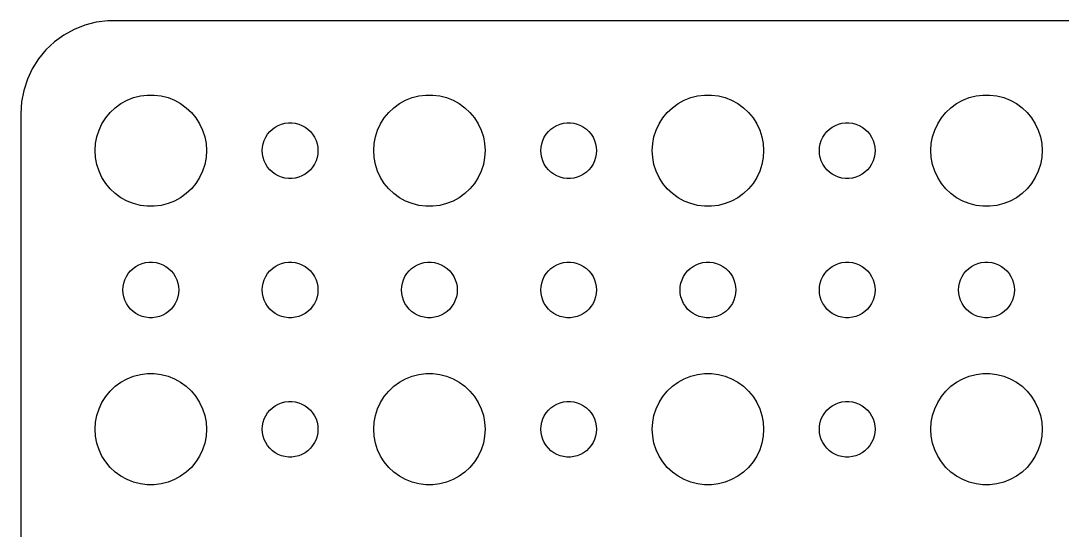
# Model space of a CAD drawing. Header units: metres. Extents: x -112 to 112, y -112 to 112.
# Drawn here: x -112 to -55.9, y 84.6 to 112 of the extents above; entities that cross this region are included whole.
import ezdxf

# ---------------------------------------------------------------- set-up
doc = ezdxf.new("R2010")
doc.units = ezdxf.units.M

msp = doc.modelspace()

# ---------------------------------------------------------------- linework, layer by layer
for p, q in [((-108.545, 111.755), (-109.129, 111.524)), ((-107.937, 111.911), (-108.545, 111.755)), ((-107.314, 111.99), (-107.937, 111.911)), ((107.314, 111.99), (-107.314, 111.99)), ((-109.679, 111.222), (-110.187, 110.853)), ((-109.129, 111.524), (-109.679, 111.222)), ((-110.187, 110.853), (-110.645, 110.423)), ((-111.045, 109.939), (-111.382, 109.409)), ((-110.645, 110.423), (-111.045, 109.939)), ((-111.382, 109.409), (-111.649, 108.841)), ((-111.649, 108.841), (-111.843, 108.243)), ((-111.843, 108.243), (-111.961, 107.627)), ((-106.607, 107.533), (-106.277, 107.714)), ((-106.277, 107.714), (-105.927, 107.853)), ((-105.927, 107.853), (-105.562, 107.947)), ((-105.562, 107.947), (-105.188, 107.994)), ((-105.188, 107.994), (-104.812, 107.994)), ((-104.812, 107.994), (-104.438, 107.947)), ((-104.438, 107.947), (-104.073, 107.853)), ((-104.073, 107.853), (-103.723, 107.714)), ((-103.723, 107.714), (-103.393, 107.533)), ((-91.6075, 107.533), (-91.2773, 107.714)), ((-91.2773, 107.714), (-90.927, 107.853)), ((-90.927, 107.853), (-90.5621, 107.947)), ((-90.5621, 107.947), (-90.1884, 107.994)), ((-90.1884, 107.994), (-89.8116, 107.994)), ((-89.8116, 107.994), (-89.4379, 107.947)), ((-89.4379, 107.947), (-89.073, 107.853)), ((-89.073, 107.853), (-88.7227, 107.714)), ((-88.7227, 107.714), (-88.3925, 107.533)), ((-76.6075, 107.533), (-76.2773, 107.714)), ((-76.2773, 107.714), (-75.927, 107.853)), ((-75.927, 107.853), (-75.5621, 107.947)), ((-75.5621, 107.947), (-75.1884, 107.994)), ((-75.1884, 107.994), (-74.8116, 107.994)), ((-74.8116, 107.994), (-74.4379, 107.947)), ((-74.4379, 107.947), (-74.073, 107.853)), ((-74.073, 107.853), (-73.7227, 107.714)), ((-73.7227, 107.714), (-73.3925, 107.533)), ((-61.6075, 107.533), (-61.2773, 107.714)), ((-61.2773, 107.714), (-60.927, 107.853)), ((-60.927, 107.853), (-60.5621, 107.947)), ((-60.5621, 107.947), (-60.1884, 107.994)), ((-60.1884, 107.994), (-59.8116, 107.994)), ((-59.8116, 107.994), (-59.4379, 107.947)), ((-59.4379, 107.947), (-59.0729, 107.853)), ((-59.0729, 107.853), (-58.7227, 107.714)), ((-58.7227, 107.714), (-58.3925, 107.533)), ((-111.961, 107.627), (-112, 107)), ((-107.187, 107.054), (-106.912, 107.312)), ((-106.912, 107.312), (-106.607, 107.533)), ((-103.393, 107.533), (-103.088, 107.312)), ((-103.088, 107.312), (-102.813, 107.054)), ((-92.1869, 107.054), (-91.9123, 107.312)), ((-91.9123, 107.312), (-91.6075, 107.533)), ((-88.3925, 107.533), (-88.0877, 107.312)), ((-88.0877, 107.312), (-87.8131, 107.054)), ((-77.1869, 107.054), (-76.9123, 107.312)), ((-76.9123, 107.312), (-76.6075, 107.533)), ((-73.3925, 107.533), (-73.0877, 107.312)), ((-73.0877, 107.312), (-72.8131, 107.054)), ((-62.1869, 107.054), (-61.9123, 107.312)), ((-61.9123, 107.312), (-61.6075, 107.533)), ((-58.3925, 107.533), (-58.0877, 107.312)), ((-58.0877, 107.312), (-57.8131, 107.054)), ((-112, 107), (-112, -107)), ((-107.629, 106.445), (-107.427, 106.763)), ((-107.427, 106.763), (-107.187, 107.054)), ((-102.813, 107.054), (-102.573, 106.763)), ((-102.573, 106.763), (-102.371, 106.445)), ((-92.6289, 106.445), (-92.427, 106.763)), ((-92.427, 106.763), (-92.1869, 107.054)), ((-87.8131, 107.054), (-87.573, 106.763)), ((-87.573, 106.763), (-87.3711, 106.445)), ((-77.6289, 106.445), (-77.427, 106.763)), ((-77.427, 106.763), (-77.1869, 107.054)), ((-72.8131, 107.054), (-72.573, 106.763)), ((-72.573, 106.763), (-72.3711, 106.445)), ((-62.6289, 106.445), (-62.427, 106.763)), ((-62.427, 106.763), (-62.1869, 107.054)), ((-57.8131, 107.054), (-57.5729, 106.763)), ((-57.5729, 106.763), (-57.3711, 106.445)), ((-107.906, 105.746), (-107.789, 106.104)), ((-107.789, 106.104), (-107.629, 106.445)), ((-102.371, 106.445), (-102.211, 106.104)), ((-102.211, 106.104), (-102.094, 105.746)), ((-98.7135, 105.882), (-98.5934, 106.027)), ((-98.5934, 106.027), (-98.4561, 106.156)), ((-98.4561, 106.156), (-98.3037, 106.266)), ((-98.3037, 106.266), (-98.1387, 106.357)), ((-98.1387, 106.357), (-97.9635, 106.427)), ((-97.9635, 106.427), (-97.7811, 106.473)), ((-97.7811, 106.473), (-97.5942, 106.497)), ((-97.5942, 106.497), (-97.4058, 106.497)), ((-97.4058, 106.497), (-97.2189, 106.473)), ((-97.2189, 106.473), (-97.0365, 106.427)), ((-97.0365, 106.427), (-96.8613, 106.357)), ((-96.8613, 106.357), (-96.6963, 106.266)), ((-96.6963, 106.266), (-96.5439, 106.156)), ((-96.5439, 106.156), (-96.4065, 106.027)), ((-96.4065, 106.027), (-96.2865, 105.882)), ((-92.9057, 105.746), (-92.7893, 106.104)), ((-92.7893, 106.104), (-92.6289, 106.445)), ((-87.3711, 106.445), (-87.2107, 106.104)), ((-87.2107, 106.104), (-87.0943, 105.746)), ((-83.7135, 105.882), (-83.5934, 106.027)), ((-83.5934, 106.027), (-83.4561, 106.156)), ((-83.4561, 106.156), (-83.3037, 106.266)), ((-83.3037, 106.266), (-83.1387, 106.357)), ((-83.1387, 106.357), (-82.9635, 106.427)), ((-82.9635, 106.427), (-82.7811, 106.473)), ((-82.7811, 106.473), (-82.5942, 106.497)), ((-82.5942, 106.497), (-82.4058, 106.497)), ((-82.4058, 106.497), (-82.2189, 106.473)), ((-82.2189, 106.473), (-82.0365, 106.427)), ((-82.0365, 106.427), (-81.8613, 106.357)), ((-81.8613, 106.357), (-81.6963, 106.266)), ((-81.6963, 106.266), (-81.5439, 106.156)), ((-81.5439, 106.156), (-81.4065, 106.027)), ((-81.4065, 106.027), (-81.2865, 105.882)), ((-77.9057, 105.746), (-77.7893, 106.104)), ((-77.7893, 106.104), (-77.6289, 106.445)), ((-72.3711, 106.445), (-72.2107, 106.104)), ((-72.2107, 106.104), (-72.0943, 105.746)), ((-68.7135, 105.882), (-68.5934, 106.027)), ((-68.5934, 106.027), (-68.4561, 106.156)), ((-68.4561, 106.156), (-68.3037, 106.266)), ((-68.3037, 106.266), (-68.1387, 106.357)), ((-68.1387, 106.357), (-67.9635, 106.427)), ((-67.9635, 106.427), (-67.7811, 106.473)), ((-67.7811, 106.473), (-67.5942, 106.497)), ((-67.5942, 106.497), (-67.4058, 106.497)), ((-67.4058, 106.497), (-67.2189, 106.473)), ((-67.2189, 106.473), (-67.0365, 106.427)), ((-67.0365, 106.427), (-66.8613, 106.357)), ((-66.8613, 106.357), (-66.6963, 106.266)), ((-66.6963, 106.266), (-66.5439, 106.156)), ((-66.5439, 106.156), (-66.4065, 106.027)), ((-66.4065, 106.027), (-66.2865, 105.882)), ((-62.9057, 105.746), (-62.7893, 106.104)), ((-62.7893, 106.104), (-62.6289, 106.445)), ((-57.3711, 106.445), (-57.2107, 106.104)), ((-57.2107, 106.104), (-57.0942, 105.746)), ((-107.976, 105.376), (-107.906, 105.746)), ((-102.094, 105.746), (-102.024, 105.376)), ((-98.9529, 105.373), (-98.8947, 105.552)), ((-98.8947, 105.552), (-98.8145, 105.723)), ((-98.8145, 105.723), (-98.7135, 105.882)), ((-96.2865, 105.882), (-96.1855, 105.723)), ((-96.1855, 105.723), (-96.1053, 105.552)), ((-96.1053, 105.552), (-96.0471, 105.373)), ((-92.9763, 105.376), (-92.9057, 105.746)), ((-87.0943, 105.746), (-87.0237, 105.376)), ((-83.9529, 105.373), (-83.8947, 105.552)), ((-83.8947, 105.552), (-83.8145, 105.723)), ((-83.8145, 105.723), (-83.7135, 105.882)), ((-81.2865, 105.882), (-81.1855, 105.723)), ((-81.1855, 105.723), (-81.1053, 105.552)), ((-81.1053, 105.552), (-81.0471, 105.373)), ((-77.9763, 105.376), (-77.9057, 105.746)), ((-72.0943, 105.746), (-72.0237, 105.376)), ((-68.9529, 105.373), (-68.8947, 105.552)), ((-68.8947, 105.552), (-68.8145, 105.723)), ((-68.8145, 105.723), (-68.7135, 105.882)), ((-66.2865, 105.882), (-66.1855, 105.723)), ((-66.1855, 105.723), (-66.1053, 105.552)), ((-66.1053, 105.552), (-66.0471, 105.373)), ((-62.9763, 105.376), (-62.9057, 105.746)), ((-57.0942, 105.746), (-57.0237, 105.376)), ((-108, 105), (-107.976, 105.376)), ((-107.976, 104.624), (-108, 105)), ((-102.024, 105.376), (-102, 105)), ((-102, 105), (-102.024, 104.624)), ((-99, 105), (-98.9882, 105.188)), ((-98.9882, 104.812), (-99, 105)), ((-98.9882, 105.188), (-98.9529, 105.373)), ((-96.0471, 105.373), (-96.0118, 105.188)), ((-96.0118, 105.188), (-96, 105)), ((-96, 105), (-96.0118, 104.812)), ((-93, 105), (-92.9763, 105.376)), ((-92.9763, 104.624), (-93, 105)), ((-87.0237, 105.376), (-87, 105)), ((-87, 105), (-87.0237, 104.624)), ((-84, 105), (-83.9882, 105.188)), ((-83.9882, 104.812), (-84, 105)), ((-83.9882, 105.188), (-83.9529, 105.373)), ((-81.0471, 105.373), (-81.0118, 105.188)), ((-81.0118, 105.188), (-81, 105)), ((-81, 105), (-81.0118, 104.812)), ((-78, 105), (-77.9763, 105.376)), ((-77.9763, 104.624), (-78, 105)), ((-72.0237, 105.376), (-72, 105)), ((-72, 105), (-72.0237, 104.624)), ((-69, 105), (-68.9882, 105.188)), ((-68.9882, 104.812), (-69, 105)), ((-68.9882, 105.188), (-68.9529, 105.373)), ((-66.0471, 105.373), (-66.0118, 105.188)), ((-66.0118, 105.188), (-66, 105)), ((-66, 105), (-66.0118, 104.812)), ((-63, 105), (-62.9763, 105.376)), ((-62.9763, 104.624), (-63, 105)), ((-57.0237, 105.376), (-57, 105)), ((-57, 105), (-57.0237, 104.624)), ((-107.906, 104.254), (-107.976, 104.624)), ((-102.024, 104.624), (-102.094, 104.254)), ((-98.9529, 104.627), (-98.9882, 104.812)), ((-98.8947, 104.448), (-98.9529, 104.627)), ((-98.8145, 104.277), (-98.8947, 104.448)), ((-96.1053, 104.448), (-96.1855, 104.277)), ((-96.0471, 104.627), (-96.1053, 104.448)), ((-96.0118, 104.812), (-96.0471, 104.627)), ((-92.9057, 104.254), (-92.9763, 104.624)), ((-87.0237, 104.624), (-87.0943, 104.254)), ((-83.9529, 104.627), (-83.9882, 104.812)), ((-83.8947, 104.448), (-83.9529, 104.627)), ((-83.8145, 104.277), (-83.8947, 104.448)), ((-81.1053, 104.448), (-81.1855, 104.277)), ((-81.0471, 104.627), (-81.1053, 104.448)), ((-81.0118, 104.812), (-81.0471, 104.627)), ((-77.9057, 104.254), (-77.9763, 104.624)), ((-72.0237, 104.624), (-72.0943, 104.254)), ((-68.9529, 104.627), (-68.9882, 104.812)), ((-68.8947, 104.448), (-68.9529, 104.627)), ((-68.8145, 104.277), (-68.8947, 104.448)), ((-66.1053, 104.448), (-66.1855, 104.277)), ((-66.0471, 104.627), (-66.1053, 104.448)), ((-66.0118, 104.812), (-66.0471, 104.627)), ((-62.9057, 104.254), (-62.9763, 104.624)), ((-57.0237, 104.624), (-57.0942, 104.254)), ((-107.789, 103.896), (-107.906, 104.254)), ((-107.629, 103.555), (-107.789, 103.896)), ((-102.211, 103.896), (-102.371, 103.555)), ((-102.094, 104.254), (-102.211, 103.896)), ((-98.7135, 104.118), (-98.8145, 104.277)), ((-98.5934, 103.973), (-98.7135, 104.118)), ((-98.4561, 103.844), (-98.5934, 103.973)), ((-98.3037, 103.734), (-98.4561, 103.844)), ((-96.5439, 103.844), (-96.6963, 103.734)), ((-96.4065, 103.973), (-96.5439, 103.844)), ((-96.2865, 104.118), (-96.4065, 103.973)), ((-96.1855, 104.277), (-96.2865, 104.118)), ((-92.7893, 103.896), (-92.9057, 104.254)), ((-92.6289, 103.555), (-92.7893, 103.896)), ((-87.2107, 103.896), (-87.3711, 103.555)), ((-87.0943, 104.254), (-87.2107, 103.896)), ((-83.7135, 104.118), (-83.8145, 104.277)), ((-83.5934, 103.973), (-83.7135, 104.118)), ((-83.4561, 103.844), (-83.5934, 103.973)), ((-83.3037, 103.734), (-83.4561, 103.844)), ((-81.5439, 103.844), (-81.6963, 103.734)), ((-81.4065, 103.973), (-81.5439, 103.844)), ((-81.2865, 104.118), (-81.4065, 103.973)), ((-81.1855, 104.277), (-81.2865, 104.118)), ((-77.7893, 103.896), (-77.9057, 104.254)), ((-77.6289, 103.555), (-77.7893, 103.896)), ((-72.2107, 103.896), (-72.3711, 103.555)), ((-72.0943, 104.254), (-72.2107, 103.896)), ((-68.7135, 104.118), (-68.8145, 104.277)), ((-68.5934, 103.973), (-68.7135, 104.118)), ((-68.4561, 103.844), (-68.5934, 103.973)), ((-68.3037, 103.734), (-68.4561, 103.844)), ((-66.5439, 103.844), (-66.6963, 103.734)), ((-66.4065, 103.973), (-66.5439, 103.844)), ((-66.2865, 104.118), (-66.4065, 103.973)), ((-66.1855, 104.277), (-66.2865, 104.118)), ((-62.7893, 103.896), (-62.9057, 104.254)), ((-62.6289, 103.555), (-62.7893, 103.896)), ((-57.2107, 103.896), (-57.3711, 103.555)), ((-57.0942, 104.254), (-57.2107, 103.896)), ((-107.427, 103.237), (-107.629, 103.555)), ((-107.187, 102.946), (-107.427, 103.237)), ((-102.573, 103.237), (-102.813, 102.946)), ((-102.371, 103.555), (-102.573, 103.237)), ((-98.1387, 103.643), (-98.3037, 103.734)), ((-97.9635, 103.573), (-98.1387, 103.643)), ((-97.7811, 103.527), (-97.9635, 103.573)), ((-97.5942, 103.503), (-97.7811, 103.527)), ((-97.4058, 103.503), (-97.5942, 103.503)), ((-97.2189, 103.527), (-97.4058, 103.503)), ((-97.0365, 103.573), (-97.2189, 103.527)), ((-96.8613, 103.643), (-97.0365, 103.573)), ((-96.6963, 103.734), (-96.8613, 103.643)), ((-92.427, 103.237), (-92.6289, 103.555)), ((-92.1869, 102.946), (-92.427, 103.237)), ((-87.573, 103.237), (-87.8131, 102.946)), ((-87.3711, 103.555), (-87.573, 103.237)), ((-83.1387, 103.643), (-83.3037, 103.734)), ((-82.9635, 103.573), (-83.1387, 103.643)), ((-82.7811, 103.527), (-82.9635, 103.573)), ((-82.5942, 103.503), (-82.7811, 103.527)), ((-82.4058, 103.503), (-82.5942, 103.503)), ((-82.2189, 103.527), (-82.4058, 103.503)), ((-82.0365, 103.573), (-82.2189, 103.527)), ((-81.8613, 103.643), (-82.0365, 103.573)), ((-81.6963, 103.734), (-81.8613, 103.643)), ((-77.427, 103.237), (-77.6289, 103.555)), ((-77.1869, 102.946), (-77.427, 103.237)), ((-72.573, 103.237), (-72.8131, 102.946)), ((-72.3711, 103.555), (-72.573, 103.237)), ((-68.1387, 103.643), (-68.3037, 103.734)), ((-67.9635, 103.573), (-68.1387, 103.643)), ((-67.7811, 103.527), (-67.9635, 103.573)), ((-67.5942, 103.503), (-67.7811, 103.527)), ((-67.4058, 103.503), (-67.5942, 103.503)), ((-67.2189, 103.527), (-67.4058, 103.503)), ((-67.0365, 103.573), (-67.2189, 103.527)), ((-66.8613, 103.643), (-67.0365, 103.573)), ((-66.6963, 103.734), (-66.8613, 103.643)), ((-62.427, 103.237), (-62.6289, 103.555)), ((-62.1869, 102.946), (-62.427, 103.237)), ((-57.5729, 103.237), (-57.8131, 102.946)), ((-57.3711, 103.555), (-57.5729, 103.237)), ((-106.912, 102.688), (-107.187, 102.946)), ((-106.607, 102.467), (-106.912, 102.688)), ((-103.088, 102.688), (-103.393, 102.467)), ((-102.813, 102.946), (-103.088, 102.688)), ((-91.9123, 102.688), (-92.1869, 102.946)), ((-91.6075, 102.467), (-91.9123, 102.688)), ((-88.0877, 102.688), (-88.3925, 102.467)), ((-87.8131, 102.946), (-88.0877, 102.688)), ((-76.9123, 102.688), (-77.1869, 102.946)), ((-76.6075, 102.467), (-76.9123, 102.688)), ((-73.0877, 102.688), (-73.3925, 102.467)), ((-72.8131, 102.946), (-73.0877, 102.688)), ((-61.9123, 102.688), (-62.1869, 102.946)), ((-61.6075, 102.467), (-61.9123, 102.688)), ((-58.0877, 102.688), (-58.3925, 102.467)), ((-57.8131, 102.946), (-58.0877, 102.688)), ((-106.277, 102.286), (-106.607, 102.467)), ((-105.927, 102.147), (-106.277, 102.286)), ((-105.562, 102.053), (-105.927, 102.147)), ((-104.073, 102.147), (-104.438, 102.053)), ((-103.723, 102.286), (-104.073, 102.147)), ((-103.393, 102.467), (-103.723, 102.286)), ((-91.2773, 102.286), (-91.6075, 102.467)), ((-90.927, 102.147), (-91.2773, 102.286)), ((-90.5621, 102.053), (-90.927, 102.147)), ((-89.073, 102.147), (-89.4379, 102.053)), ((-88.7227, 102.286), (-89.073, 102.147)), ((-88.3925, 102.467), (-88.7227, 102.286)), ((-76.2773, 102.286), (-76.6075, 102.467)), ((-75.927, 102.147), (-76.2773, 102.286)), ((-75.5621, 102.053), (-75.927, 102.147)), ((-74.073, 102.147), (-74.4379, 102.053)), ((-73.7227, 102.286), (-74.073, 102.147)), ((-73.3925, 102.467), (-73.7227, 102.286)), ((-61.2773, 102.286), (-61.6075, 102.467)), ((-60.927, 102.147), (-61.2773, 102.286)), ((-60.5621, 102.053), (-60.927, 102.147)), ((-59.0729, 102.147), (-59.4379, 102.053)), ((-58.7227, 102.286), (-59.0729, 102.147)), ((-58.3925, 102.467), (-58.7227, 102.286)), ((-105.188, 102.006), (-105.562, 102.053)), ((-104.812, 102.006), (-105.188, 102.006)), ((-104.438, 102.053), (-104.812, 102.006)), ((-90.1884, 102.006), (-90.5621, 102.053)), ((-89.8116, 102.006), (-90.1884, 102.006)), ((-89.4379, 102.053), (-89.8116, 102.006)), ((-75.1884, 102.006), (-75.5621, 102.053)), ((-74.8116, 102.006), (-75.1884, 102.006)), ((-74.4379, 102.053), (-74.8116, 102.006)), ((-60.1884, 102.006), (-60.5621, 102.053)), ((-59.8116, 102.006), (-60.1884, 102.006)), ((-59.4379, 102.053), (-59.8116, 102.006)), ((-105.956, 98.6558), (-105.804, 98.7665)), ((-105.804, 98.7665), (-105.639, 98.8572)), ((-105.639, 98.8572), (-105.464, 98.9266)), ((-105.464, 98.9266), (-105.281, 98.9734)), ((-105.281, 98.9734), (-105.094, 98.997)), ((-105.094, 98.997), (-104.906, 98.997)), ((-104.906, 98.997), (-104.719, 98.9734)), ((-104.719, 98.9734), (-104.536, 98.9266)), ((-104.536, 98.9266), (-104.361, 98.8572)), ((-104.361, 98.8572), (-104.196, 98.7665)), ((-104.196, 98.7665), (-104.044, 98.6558)), ((-98.4561, 98.6558), (-98.3037, 98.7665)), ((-98.3037, 98.7665), (-98.1387, 98.8572)), ((-98.1387, 98.8572), (-97.9635, 98.9266)), ((-97.9635, 98.9266), (-97.7811, 98.9734)), ((-97.7811, 98.9734), (-97.5942, 98.997)), ((-97.5942, 98.997), (-97.4058, 98.997)), ((-97.4058, 98.997), (-97.2189, 98.9734)), ((-97.2189, 98.9734), (-97.0365, 98.9266)), ((-97.0365, 98.9266), (-96.8613, 98.8572)), ((-96.8613, 98.8572), (-96.6963, 98.7665)), ((-96.6963, 98.7665), (-96.5439, 98.6558)), ((-90.9561, 98.6558), (-90.8037, 98.7665)), ((-90.8037, 98.7665), (-90.6387, 98.8572)), ((-90.6387, 98.8572), (-90.4635, 98.9266)), ((-90.4635, 98.9266), (-90.2811, 98.9734)), ((-90.2811, 98.9734), (-90.0942, 98.997)), ((-90.0942, 98.997), (-89.9058, 98.997)), ((-89.9058, 98.997), (-89.7189, 98.9734)), ((-89.7189, 98.9734), (-89.5365, 98.9266)), ((-89.5365, 98.9266), (-89.3613, 98.8572)), ((-89.3613, 98.8572), (-89.1963, 98.7665)), ((-89.1963, 98.7665), (-89.0439, 98.6558)), ((-83.4561, 98.6558), (-83.3037, 98.7665)), ((-83.3037, 98.7665), (-83.1387, 98.8572)), ((-83.1387, 98.8572), (-82.9635, 98.9266)), ((-82.9635, 98.9266), (-82.7811, 98.9734)), ((-82.7811, 98.9734), (-82.5942, 98.997)), ((-82.5942, 98.997), (-82.4058, 98.997)), ((-82.4058, 98.997), (-82.2189, 98.9734)), ((-82.2189, 98.9734), (-82.0365, 98.9266)), ((-82.0365, 98.9266), (-81.8613, 98.8572)), ((-81.8613, 98.8572), (-81.6963, 98.7665)), ((-81.6963, 98.7665), (-81.5439, 98.6558)), ((-75.9561, 98.6558), (-75.8037, 98.7665)), ((-75.8037, 98.7665), (-75.6387, 98.8572)), ((-75.6387, 98.8572), (-75.4635, 98.9266)), ((-75.4635, 98.9266), (-75.2811, 98.9734)), ((-75.2811, 98.9734), (-75.0942, 98.997)), ((-75.0942, 98.997), (-74.9058, 98.997)), ((-74.9058, 98.997), (-74.7189, 98.9734)), ((-74.7189, 98.9734), (-74.5365, 98.9266)), ((-74.5365, 98.9266), (-74.3613, 98.8572)), ((-74.3613, 98.8572), (-74.1963, 98.7665)), ((-74.1963, 98.7665), (-74.0439, 98.6558)), ((-68.4561, 98.6558), (-68.3037, 98.7665)), ((-68.3037, 98.7665), (-68.1387, 98.8572)), ((-68.1387, 98.8572), (-67.9635, 98.9266)), ((-67.9635, 98.9266), (-67.7811, 98.9734)), ((-67.7811, 98.9734), (-67.5942, 98.997)), ((-67.5942, 98.997), (-67.4058, 98.997)), ((-67.4058, 98.997), (-67.2189, 98.9734)), ((-67.2189, 98.9734), (-67.0365, 98.9266)), ((-67.0365, 98.9266), (-66.8613, 98.8572)), ((-66.8613, 98.8572), (-66.6963, 98.7665)), ((-66.6963, 98.7665), (-66.5439, 98.6558)), ((-60.9561, 98.6558), (-60.8037, 98.7665)), ((-60.8037, 98.7665), (-60.6387, 98.8572)), ((-60.6387, 98.8572), (-60.4635, 98.9266)), ((-60.4635, 98.9266), (-60.2811, 98.9734)), ((-60.2811, 98.9734), (-60.0942, 98.997)), ((-60.0942, 98.997), (-59.9058, 98.997)), ((-59.9058, 98.997), (-59.7189, 98.9734)), ((-59.7189, 98.9734), (-59.5365, 98.9266)), ((-59.5365, 98.9266), (-59.3613, 98.8572)), ((-59.3613, 98.8572), (-59.1963, 98.7665)), ((-59.1963, 98.7665), (-59.0439, 98.6558)), ((-106.395, 98.0522), (-106.314, 98.2226)), ((-106.314, 98.2226), (-106.214, 98.3817)), ((-106.214, 98.3817), (-106.093, 98.5268)), ((-106.093, 98.5268), (-105.956, 98.6558)), ((-104.044, 98.6558), (-103.907, 98.5268)), ((-103.907, 98.5268), (-103.786, 98.3817)), ((-103.786, 98.3817), (-103.686, 98.2226)), ((-103.686, 98.2226), (-103.605, 98.0522)), ((-98.8947, 98.0522), (-98.8145, 98.2226)), ((-98.8145, 98.2226), (-98.7135, 98.3817)), ((-98.7135, 98.3817), (-98.5934, 98.5268)), ((-98.5934, 98.5268), (-98.4561, 98.6558)), ((-96.5439, 98.6558), (-96.4065, 98.5268)), ((-96.4065, 98.5268), (-96.2865, 98.3817)), ((-96.2865, 98.3817), (-96.1855, 98.2226)), ((-96.1855, 98.2226), (-96.1053, 98.0522)), ((-91.3947, 98.0522), (-91.3145, 98.2226)), ((-91.3145, 98.2226), (-91.2135, 98.3817)), ((-91.2135, 98.3817), (-91.0934, 98.5268)), ((-91.0934, 98.5268), (-90.9561, 98.6558)), ((-89.0439, 98.6558), (-88.9065, 98.5268)), ((-88.9065, 98.5268), (-88.7865, 98.3817)), ((-88.7865, 98.3817), (-88.6855, 98.2226)), ((-88.6855, 98.2226), (-88.6053, 98.0522)), ((-83.8947, 98.0522), (-83.8145, 98.2226)), ((-83.8145, 98.2226), (-83.7135, 98.3817)), ((-83.7135, 98.3817), (-83.5934, 98.5268)), ((-83.5934, 98.5268), (-83.4561, 98.6558)), ((-81.5439, 98.6558), (-81.4065, 98.5268)), ((-81.4065, 98.5268), (-81.2865, 98.3817)), ((-81.2865, 98.3817), (-81.1855, 98.2226)), ((-81.1855, 98.2226), (-81.1053, 98.0522)), ((-76.3947, 98.0522), (-76.3145, 98.2226)), ((-76.3145, 98.2226), (-76.2135, 98.3817)), ((-76.2135, 98.3817), (-76.0934, 98.5268)), ((-76.0934, 98.5268), (-75.9561, 98.6558)), ((-74.0439, 98.6558), (-73.9065, 98.5268)), ((-73.9065, 98.5268), (-73.7865, 98.3817)), ((-73.7865, 98.3817), (-73.6855, 98.2226)), ((-73.6855, 98.2226), (-73.6053, 98.0522)), ((-68.8947, 98.0522), (-68.8145, 98.2226)), ((-68.8145, 98.2226), (-68.7135, 98.3817)), ((-68.7135, 98.3817), (-68.5934, 98.5268)), ((-68.5934, 98.5268), (-68.4561, 98.6558)), ((-66.5439, 98.6558), (-66.4065, 98.5268)), ((-66.4065, 98.5268), (-66.2865, 98.3817)), ((-66.2865, 98.3817), (-66.1855, 98.2226)), ((-66.1855, 98.2226), (-66.1053, 98.0522)), ((-61.3947, 98.0522), (-61.3145, 98.2226)), ((-61.3145, 98.2226), (-61.2135, 98.3817)), ((-61.2135, 98.3817), (-61.0934, 98.5268)), ((-61.0934, 98.5268), (-60.9561, 98.6558)), ((-59.0439, 98.6558), (-58.9065, 98.5268)), ((-58.9065, 98.5268), (-58.7865, 98.3817)), ((-58.7865, 98.3817), (-58.6855, 98.2226)), ((-58.6855, 98.2226), (-58.6053, 98.0522)), ((-106.5, 97.5), (-106.488, 97.688)), ((-106.488, 97.688), (-106.453, 97.873)), ((-106.453, 97.873), (-106.395, 98.0522)), ((-103.605, 98.0522), (-103.547, 97.873)), ((-103.547, 97.873), (-103.512, 97.688)), ((-103.512, 97.688), (-103.5, 97.5)), ((-99, 97.5), (-98.9882, 97.688)), ((-98.9882, 97.688), (-98.9529, 97.873)), ((-98.9529, 97.873), (-98.8947, 98.0522)), ((-96.1053, 98.0522), (-96.0471, 97.873)), ((-96.0471, 97.873), (-96.0118, 97.688)), ((-96.0118, 97.688), (-96, 97.5)), ((-91.5, 97.5), (-91.4882, 97.688)), ((-91.4882, 97.688), (-91.4529, 97.873)), ((-91.4529, 97.873), (-91.3947, 98.0522)), ((-88.6053, 98.0522), (-88.5471, 97.873)), ((-88.5471, 97.873), (-88.5118, 97.688)), ((-88.5118, 97.688), (-88.5, 97.5)), ((-84, 97.5), (-83.9882, 97.688)), ((-83.9882, 97.688), (-83.9529, 97.873)), ((-83.9529, 97.873), (-83.8947, 98.0522)), ((-81.1053, 98.0522), (-81.0471, 97.873)), ((-81.0471, 97.873), (-81.0118, 97.688)), ((-81.0118, 97.688), (-81, 97.5)), ((-76.5, 97.5), (-76.4882, 97.688)), ((-76.4882, 97.688), (-76.4529, 97.873)), ((-76.4529, 97.873), (-76.3947, 98.0522)), ((-73.6053, 98.0522), (-73.5471, 97.873)), ((-73.5471, 97.873), (-73.5118, 97.688)), ((-73.5118, 97.688), (-73.5, 97.5)), ((-69, 97.5), (-68.9882, 97.688)), ((-68.9882, 97.688), (-68.9529, 97.873)), ((-68.9529, 97.873), (-68.8947, 98.0522)), ((-66.1053, 98.0522), (-66.0471, 97.873)), ((-66.0471, 97.873), (-66.0118, 97.688)), ((-66.0118, 97.688), (-66, 97.5)), ((-61.5, 97.5), (-61.4882, 97.688)), ((-61.4882, 97.688), (-61.4529, 97.873)), ((-61.4529, 97.873), (-61.3947, 98.0522)), ((-58.6053, 98.0522), (-58.5471, 97.873)), ((-58.5471, 97.873), (-58.5118, 97.688)), ((-58.5118, 97.688), (-58.5, 97.5)), ((-106.488, 97.312), (-106.5, 97.5)), ((-106.453, 97.127), (-106.488, 97.312)), ((-106.395, 96.9478), (-106.453, 97.127)), ((-103.547, 97.127), (-103.605, 96.9478)), ((-103.512, 97.312), (-103.547, 97.127)), ((-103.5, 97.5), (-103.512, 97.312)), ((-98.9882, 97.312), (-99, 97.5)), ((-98.9529, 97.127), (-98.9882, 97.312)), ((-98.8947, 96.9478), (-98.9529, 97.127)), ((-96.0471, 97.127), (-96.1053, 96.9478)), ((-96.0118, 97.312), (-96.0471, 97.127)), ((-96, 97.5), (-96.0118, 97.312)), ((-91.4882, 97.312), (-91.5, 97.5)), ((-91.4529, 97.127), (-91.4882, 97.312)), ((-91.3947, 96.9478), (-91.4529, 97.127)), ((-88.5471, 97.127), (-88.6053, 96.9478)), ((-88.5118, 97.312), (-88.5471, 97.127)), ((-88.5, 97.5), (-88.5118, 97.312)), ((-83.9882, 97.312), (-84, 97.5)), ((-83.9529, 97.127), (-83.9882, 97.312)), ((-83.8947, 96.9478), (-83.9529, 97.127)), ((-81.0471, 97.127), (-81.1053, 96.9478)), ((-81.0118, 97.312), (-81.0471, 97.127)), ((-81, 97.5), (-81.0118, 97.312)), ((-76.4882, 97.312), (-76.5, 97.5)), ((-76.4529, 97.127), (-76.4882, 97.312)), ((-76.3947, 96.9478), (-76.4529, 97.127)), ((-73.5471, 97.127), (-73.6053, 96.9478)), ((-73.5118, 97.312), (-73.5471, 97.127)), ((-73.5, 97.5), (-73.5118, 97.312)), ((-68.9882, 97.312), (-69, 97.5)), ((-68.9529, 97.127), (-68.9882, 97.312)), ((-68.8947, 96.9478), (-68.9529, 97.127)), ((-66.0471, 97.127), (-66.1053, 96.9478)), ((-66.0118, 97.312), (-66.0471, 97.127)), ((-66, 97.5), (-66.0118, 97.312)), ((-61.4882, 97.312), (-61.5, 97.5)), ((-61.4529, 97.127), (-61.4882, 97.312)), ((-61.3947, 96.9478), (-61.4529, 97.127)), ((-58.5471, 97.127), (-58.6053, 96.9478)), ((-58.5118, 97.312), (-58.5471, 97.127)), ((-58.5, 97.5), (-58.5118, 97.312)), ((-106.314, 96.7774), (-106.395, 96.9478)), ((-106.214, 96.6183), (-106.314, 96.7774)), ((-106.093, 96.4732), (-106.214, 96.6183)), ((-105.956, 96.3442), (-106.093, 96.4732)), ((-103.907, 96.4732), (-104.044, 96.3442)), ((-103.786, 96.6183), (-103.907, 96.4732)), ((-103.686, 96.7774), (-103.786, 96.6183)), ((-103.605, 96.9478), (-103.686, 96.7774)), ((-98.8145, 96.7774), (-98.8947, 96.9478)), ((-98.7135, 96.6183), (-98.8145, 96.7774)), ((-98.5934, 96.4732), (-98.7135, 96.6183)), ((-98.4561, 96.3442), (-98.5934, 96.4732)), ((-96.4065, 96.4732), (-96.5439, 96.3442)), ((-96.2865, 96.6183), (-96.4065, 96.4732)), ((-96.1855, 96.7774), (-96.2865, 96.6183)), ((-96.1053, 96.9478), (-96.1855, 96.7774)), ((-91.3145, 96.7774), (-91.3947, 96.9478)), ((-91.2135, 96.6183), (-91.3145, 96.7774)), ((-91.0934, 96.4732), (-91.2135, 96.6183)), ((-90.9561, 96.3442), (-91.0934, 96.4732)), ((-88.9065, 96.4732), (-89.0439, 96.3442)), ((-88.7865, 96.6183), (-88.9065, 96.4732)), ((-88.6855, 96.7774), (-88.7865, 96.6183)), ((-88.6053, 96.9478), (-88.6855, 96.7774)), ((-83.8145, 96.7774), (-83.8947, 96.9478)), ((-83.7135, 96.6183), (-83.8145, 96.7774)), ((-83.5934, 96.4732), (-83.7135, 96.6183)), ((-83.4561, 96.3442), (-83.5934, 96.4732)), ((-81.4065, 96.4732), (-81.5439, 96.3442)), ((-81.2865, 96.6183), (-81.4065, 96.4732)), ((-81.1855, 96.7774), (-81.2865, 96.6183)), ((-81.1053, 96.9478), (-81.1855, 96.7774)), ((-76.3145, 96.7774), (-76.3947, 96.9478)), ((-76.2135, 96.6183), (-76.3145, 96.7774)), ((-76.0934, 96.4732), (-76.2135, 96.6183)), ((-75.9561, 96.3442), (-76.0934, 96.4732)), ((-73.9065, 96.4732), (-74.0439, 96.3442)), ((-73.7865, 96.6183), (-73.9065, 96.4732)), ((-73.6855, 96.7774), (-73.7865, 96.6183)), ((-73.6053, 96.9478), (-73.6855, 96.7774)), ((-68.8145, 96.7774), (-68.8947, 96.9478)), ((-68.7135, 96.6183), (-68.8145, 96.7774)), ((-68.5934, 96.4732), (-68.7135, 96.6183)), ((-68.4561, 96.3442), (-68.5934, 96.4732)), ((-66.4065, 96.4732), (-66.5439, 96.3442)), ((-66.2865, 96.6183), (-66.4065, 96.4732)), ((-66.1855, 96.7774), (-66.2865, 96.6183)), ((-66.1053, 96.9478), (-66.1855, 96.7774)), ((-61.3145, 96.7774), (-61.3947, 96.9478)), ((-61.2135, 96.6183), (-61.3145, 96.7774)), ((-61.0934, 96.4732), (-61.2135, 96.6183)), ((-60.9561, 96.3442), (-61.0934, 96.4732)), ((-58.9065, 96.4732), (-59.0439, 96.3442)), ((-58.7865, 96.6183), (-58.9065, 96.4732)), ((-58.6855, 96.7774), (-58.7865, 96.6183)), ((-58.6053, 96.9478), (-58.6855, 96.7774)), ((-105.804, 96.2335), (-105.956, 96.3442)), ((-105.639, 96.1428), (-105.804, 96.2335)), ((-105.464, 96.0734), (-105.639, 96.1428)), ((-105.281, 96.0266), (-105.464, 96.0734)), ((-105.094, 96.003), (-105.281, 96.0266)), ((-104.906, 96.003), (-105.094, 96.003)), ((-104.719, 96.0266), (-104.906, 96.003)), ((-104.536, 96.0734), (-104.719, 96.0266)), ((-104.361, 96.1428), (-104.536, 96.0734)), ((-104.196, 96.2335), (-104.361, 96.1428)), ((-104.044, 96.3442), (-104.196, 96.2335)), ((-98.3037, 96.2335), (-98.4561, 96.3442)), ((-98.1387, 96.1428), (-98.3037, 96.2335)), ((-97.9635, 96.0734), (-98.1387, 96.1428)), ((-97.7811, 96.0266), (-97.9635, 96.0734)), ((-97.5942, 96.003), (-97.7811, 96.0266)), ((-97.4058, 96.003), (-97.5942, 96.003)), ((-97.2189, 96.0266), (-97.4058, 96.003)), ((-97.0365, 96.0734), (-97.2189, 96.0266)), ((-96.8613, 96.1428), (-97.0365, 96.0734)), ((-96.6963, 96.2335), (-96.8613, 96.1428)), ((-96.5439, 96.3442), (-96.6963, 96.2335)), ((-90.8037, 96.2335), (-90.9561, 96.3442)), ((-90.6387, 96.1428), (-90.8037, 96.2335)), ((-90.4635, 96.0734), (-90.6387, 96.1428)), ((-90.2811, 96.0266), (-90.4635, 96.0734)), ((-90.0942, 96.003), (-90.2811, 96.0266)), ((-89.9058, 96.003), (-90.0942, 96.003)), ((-89.7189, 96.0266), (-89.9058, 96.003)), ((-89.5365, 96.0734), (-89.7189, 96.0266)), ((-89.3613, 96.1428), (-89.5365, 96.0734)), ((-89.1963, 96.2335), (-89.3613, 96.1428)), ((-89.0439, 96.3442), (-89.1963, 96.2335)), ((-83.3037, 96.2335), (-83.4561, 96.3442)), ((-83.1387, 96.1428), (-83.3037, 96.2335)), ((-82.9635, 96.0734), (-83.1387, 96.1428)), ((-82.7811, 96.0266), (-82.9635, 96.0734)), ((-82.5942, 96.003), (-82.7811, 96.0266)), ((-82.4058, 96.003), (-82.5942, 96.003)), ((-82.2189, 96.0266), (-82.4058, 96.003)), ((-82.0365, 96.0734), (-82.2189, 96.0266)), ((-81.8613, 96.1428), (-82.0365, 96.0734)), ((-81.6963, 96.2335), (-81.8613, 96.1428)), ((-81.5439, 96.3442), (-81.6963, 96.2335)), ((-75.8037, 96.2335), (-75.9561, 96.3442)), ((-75.6387, 96.1428), (-75.8037, 96.2335)), ((-75.4635, 96.0734), (-75.6387, 96.1428)), ((-75.2811, 96.0266), (-75.4635, 96.0734)), ((-75.0942, 96.003), (-75.2811, 96.0266)), ((-74.9058, 96.003), (-75.0942, 96.003)), ((-74.7189, 96.0266), (-74.9058, 96.003)), ((-74.5365, 96.0734), (-74.7189, 96.0266)), ((-74.3613, 96.1428), (-74.5365, 96.0734)), ((-74.1963, 96.2335), (-74.3613, 96.1428)), ((-74.0439, 96.3442), (-74.1963, 96.2335)), ((-68.3037, 96.2335), (-68.4561, 96.3442)), ((-68.1387, 96.1428), (-68.3037, 96.2335)), ((-67.9635, 96.0734), (-68.1387, 96.1428)), ((-67.7811, 96.0266), (-67.9635, 96.0734)), ((-67.5942, 96.003), (-67.7811, 96.0266)), ((-67.4058, 96.003), (-67.5942, 96.003)), ((-67.2189, 96.0266), (-67.4058, 96.003)), ((-67.0365, 96.0734), (-67.2189, 96.0266)), ((-66.8613, 96.1428), (-67.0365, 96.0734)), ((-66.6963, 96.2335), (-66.8613, 96.1428)), ((-66.5439, 96.3442), (-66.6963, 96.2335)), ((-60.8037, 96.2335), (-60.9561, 96.3442)), ((-60.6387, 96.1428), (-60.8037, 96.2335)), ((-60.4635, 96.0734), (-60.6387, 96.1428)), ((-60.2811, 96.0266), (-60.4635, 96.0734)), ((-60.0942, 96.003), (-60.2811, 96.0266)), ((-59.9058, 96.003), (-60.0942, 96.003)), ((-59.7189, 96.0266), (-59.9058, 96.003)), ((-59.5365, 96.0734), (-59.7189, 96.0266)), ((-59.3613, 96.1428), (-59.5365, 96.0734)), ((-59.1963, 96.2335), (-59.3613, 96.1428)), ((-59.0439, 96.3442), (-59.1963, 96.2335)), ((-106.912, 92.3115), (-106.607, 92.533)), ((-106.607, 92.533), (-106.277, 92.7145)), ((-106.277, 92.7145), (-105.927, 92.8532)), ((-105.927, 92.8532), (-105.562, 92.9469)), ((-105.562, 92.9469), (-105.188, 92.9941)), ((-105.188, 92.9941), (-104.812, 92.9941)), ((-104.812, 92.9941), (-104.438, 92.9469)), ((-104.438, 92.9469), (-104.073, 92.8532)), ((-104.073, 92.8532), (-103.723, 92.7145)), ((-103.723, 92.7145), (-103.393, 92.533)), ((-103.393, 92.533), (-103.088, 92.3115)), ((-91.9123, 92.3115), (-91.6075, 92.533)), ((-91.6075, 92.533), (-91.2773, 92.7145)), ((-91.2773, 92.7145), (-90.927, 92.8532)), ((-90.927, 92.8532), (-90.5621, 92.9469)), ((-90.5621, 92.9469), (-90.1884, 92.9941)), ((-90.1884, 92.9941), (-89.8116, 92.9941)), ((-89.8116, 92.9941), (-89.4379, 92.9469)), ((-89.4379, 92.9469), (-89.073, 92.8532)), ((-89.073, 92.8532), (-88.7227, 92.7145)), ((-88.7227, 92.7145), (-88.3925, 92.533)), ((-88.3925, 92.533), (-88.0877, 92.3115)), ((-76.9123, 92.3115), (-76.6075, 92.533)), ((-76.6075, 92.533), (-76.2773, 92.7145)), ((-76.2773, 92.7145), (-75.927, 92.8532)), ((-75.927, 92.8532), (-75.5621, 92.9469)), ((-75.5621, 92.9469), (-75.1884, 92.9941)), ((-75.1884, 92.9941), (-74.8116, 92.9941)), ((-74.8116, 92.9941), (-74.4379, 92.9469)), ((-74.4379, 92.9469), (-74.073, 92.8532)), ((-74.073, 92.8532), (-73.7227, 92.7145)), ((-73.7227, 92.7145), (-73.3925, 92.533)), ((-73.3925, 92.533), (-73.0877, 92.3115)), ((-61.9123, 92.3115), (-61.6075, 92.533)), ((-61.6075, 92.533), (-61.2773, 92.7145)), ((-61.2773, 92.7145), (-60.927, 92.8532)), ((-60.927, 92.8532), (-60.5621, 92.9469)), ((-60.5621, 92.9469), (-60.1884, 92.9941)), ((-60.1884, 92.9941), (-59.8116, 92.9941)), ((-59.8116, 92.9941), (-59.4379, 92.9469)), ((-59.4379, 92.9469), (-59.0729, 92.8532)), ((-59.0729, 92.8532), (-58.7227, 92.7145)), ((-58.7227, 92.7145), (-58.3925, 92.533)), ((-58.3925, 92.533), (-58.0877, 92.3115)), ((-107.427, 91.7634), (-107.187, 92.0536)), ((-107.187, 92.0536), (-106.912, 92.3115)), ((-103.088, 92.3115), (-102.813, 92.0536)), ((-102.813, 92.0536), (-102.573, 91.7634)), ((-92.427, 91.7634), (-92.1869, 92.0536)), ((-92.1869, 92.0536), (-91.9123, 92.3115)), ((-88.0877, 92.3115), (-87.8131, 92.0536)), ((-87.8131, 92.0536), (-87.573, 91.7634)), ((-77.427, 91.7634), (-77.1869, 92.0536)), ((-77.1869, 92.0536), (-76.9123, 92.3115)), ((-73.0877, 92.3115), (-72.8131, 92.0536)), ((-72.8131, 92.0536), (-72.573, 91.7634)), ((-62.427, 91.7634), (-62.1869, 92.0536)), ((-62.1869, 92.0536), (-61.9123, 92.3115)), ((-58.0877, 92.3115), (-57.8131, 92.0536)), ((-57.8131, 92.0536), (-57.5729, 91.7634)), ((-107.789, 91.1044), (-107.629, 91.4453)), ((-107.629, 91.4453), (-107.427, 91.7634)), ((-102.573, 91.7634), (-102.371, 91.4453)), ((-102.371, 91.4453), (-102.211, 91.1044)), ((-98.1387, 91.3572), (-97.9635, 91.4266)), ((-97.9635, 91.4266), (-97.7811, 91.4734)), ((-97.7811, 91.4734), (-97.5942, 91.497)), ((-97.5942, 91.497), (-97.4058, 91.497)), ((-97.4058, 91.497), (-97.2189, 91.4734)), ((-97.2189, 91.4734), (-97.0365, 91.4266)), ((-97.0365, 91.4266), (-96.8613, 91.3572)), ((-92.7893, 91.1044), (-92.6289, 91.4453)), ((-92.6289, 91.4453), (-92.427, 91.7634)), ((-87.573, 91.7634), (-87.3711, 91.4453)), ((-87.3711, 91.4453), (-87.2107, 91.1044)), ((-83.1387, 91.3572), (-82.9635, 91.4266)), ((-82.9635, 91.4266), (-82.7811, 91.4734)), ((-82.7811, 91.4734), (-82.5942, 91.497)), ((-82.5942, 91.497), (-82.4058, 91.497)), ((-82.4058, 91.497), (-82.2189, 91.4734)), ((-82.2189, 91.4734), (-82.0365, 91.4266)), ((-82.0365, 91.4266), (-81.8613, 91.3572)), ((-77.7893, 91.1044), (-77.6289, 91.4453)), ((-77.6289, 91.4453), (-77.427, 91.7634)), ((-72.573, 91.7634), (-72.3711, 91.4453)), ((-72.3711, 91.4453), (-72.2107, 91.1044)), ((-68.1387, 91.3572), (-67.9635, 91.4266)), ((-67.9635, 91.4266), (-67.7811, 91.4734)), ((-67.7811, 91.4734), (-67.5942, 91.497)), ((-67.5942, 91.497), (-67.4058, 91.497)), ((-67.4058, 91.497), (-67.2189, 91.4734)), ((-67.2189, 91.4734), (-67.0365, 91.4266)), ((-67.0365, 91.4266), (-66.8613, 91.3572)), ((-62.7893, 91.1044), (-62.6289, 91.4453)), ((-62.6289, 91.4453), (-62.427, 91.7634)), ((-57.5729, 91.7634), (-57.3711, 91.4453)), ((-57.3711, 91.4453), (-57.2107, 91.1044)), ((-107.906, 90.7461), (-107.789, 91.1044)), ((-102.211, 91.1044), (-102.094, 90.7461)), ((-98.8145, 90.7226), (-98.7135, 90.8817)), ((-98.7135, 90.8817), (-98.5934, 91.0268)), ((-98.5934, 91.0268), (-98.4561, 91.1558)), ((-98.4561, 91.1558), (-98.3037, 91.2665)), ((-98.3037, 91.2665), (-98.1387, 91.3572)), ((-96.8613, 91.3572), (-96.6963, 91.2665)), ((-96.6963, 91.2665), (-96.5439, 91.1558)), ((-96.5439, 91.1558), (-96.4065, 91.0268)), ((-96.4065, 91.0268), (-96.2865, 90.8817)), ((-96.2865, 90.8817), (-96.1855, 90.7226)), ((-92.9057, 90.7461), (-92.7893, 91.1044)), ((-87.2107, 91.1044), (-87.0943, 90.7461)), ((-83.8145, 90.7226), (-83.7135, 90.8817)), ((-83.7135, 90.8817), (-83.5934, 91.0268)), ((-83.5934, 91.0268), (-83.4561, 91.1558)), ((-83.4561, 91.1558), (-83.3037, 91.2665)), ((-83.3037, 91.2665), (-83.1387, 91.3572)), ((-81.8613, 91.3572), (-81.6963, 91.2665)), ((-81.6963, 91.2665), (-81.5439, 91.1558)), ((-81.5439, 91.1558), (-81.4065, 91.0268)), ((-81.4065, 91.0268), (-81.2865, 90.8817)), ((-81.2865, 90.8817), (-81.1855, 90.7226)), ((-77.9057, 90.7461), (-77.7893, 91.1044)), ((-72.2107, 91.1044), (-72.0943, 90.7461)), ((-68.8145, 90.7226), (-68.7135, 90.8817)), ((-68.7135, 90.8817), (-68.5934, 91.0268)), ((-68.5934, 91.0268), (-68.4561, 91.1558)), ((-68.4561, 91.1558), (-68.3037, 91.2665)), ((-68.3037, 91.2665), (-68.1387, 91.3572)), ((-66.8613, 91.3572), (-66.6963, 91.2665)), ((-66.6963, 91.2665), (-66.5439, 91.1558)), ((-66.5439, 91.1558), (-66.4065, 91.0268)), ((-66.4065, 91.0268), (-66.2865, 90.8817)), ((-66.2865, 90.8817), (-66.1855, 90.7226)), ((-62.9057, 90.7461), (-62.7893, 91.1044)), ((-57.2107, 91.1044), (-57.0942, 90.7461)), ((-108, 90), (-107.976, 90.376)), ((-107.976, 90.376), (-107.906, 90.7461)), ((-102.094, 90.7461), (-102.024, 90.376)), ((-102.024, 90.376), (-102, 90)), ((-98.9882, 90.188), (-98.9529, 90.373)), ((-98.9529, 90.373), (-98.8947, 90.5522)), ((-98.8947, 90.5522), (-98.8145, 90.7226)), ((-96.1855, 90.7226), (-96.1053, 90.5522)), ((-96.1053, 90.5522), (-96.0471, 90.373)), ((-96.0471, 90.373), (-96.0118, 90.188)), ((-93, 90), (-92.9763, 90.376)), ((-92.9763, 90.376), (-92.9057, 90.7461)), ((-87.0943, 90.7461), (-87.0237, 90.376)), ((-87.0237, 90.376), (-87, 90)), ((-83.9882, 90.188), (-83.9529, 90.373)), ((-83.9529, 90.373), (-83.8947, 90.5522)), ((-83.8947, 90.5522), (-83.8145, 90.7226)), ((-81.1855, 90.7226), (-81.1053, 90.5522)), ((-81.1053, 90.5522), (-81.0471, 90.373)), ((-81.0471, 90.373), (-81.0118, 90.188)), ((-78, 90), (-77.9763, 90.376)), ((-77.9763, 90.376), (-77.9057, 90.7461)), ((-72.0943, 90.7461), (-72.0237, 90.376)), ((-72.0237, 90.376), (-72, 90)), ((-68.9882, 90.188), (-68.9529, 90.373)), ((-68.9529, 90.373), (-68.8947, 90.5522)), ((-68.8947, 90.5522), (-68.8145, 90.7226)), ((-66.1855, 90.7226), (-66.1053, 90.5522)), ((-66.1053, 90.5522), (-66.0471, 90.373)), ((-66.0471, 90.373), (-66.0118, 90.188)), ((-63, 90), (-62.9763, 90.376)), ((-62.9763, 90.376), (-62.9057, 90.7461)), ((-57.0942, 90.7461), (-57.0237, 90.376)), ((-57.0237, 90.376), (-57, 90)), ((-107.976, 89.624), (-108, 90)), ((-102, 90), (-102.024, 89.624)), ((-99, 90), (-98.9882, 90.188)), ((-98.9882, 89.812), (-99, 90)), ((-98.9529, 89.627), (-98.9882, 89.812)), ((-96.0118, 89.812), (-96.0471, 89.627)), ((-96.0118, 90.188), (-96, 90)), ((-96, 90), (-96.0118, 89.812)), ((-92.9763, 89.624), (-93, 90)), ((-87, 90), (-87.0237, 89.624)), ((-84, 90), (-83.9882, 90.188)), ((-83.9882, 89.812), (-84, 90)), ((-83.9529, 89.627), (-83.9882, 89.812)), ((-81.0118, 89.812), (-81.0471, 89.627)), ((-81.0118, 90.188), (-81, 90)), ((-81, 90), (-81.0118, 89.812)), ((-77.9763, 89.624), (-78, 90)), ((-72, 90), (-72.0237, 89.624)), ((-69, 90), (-68.9882, 90.188)), ((-68.9882, 89.812), (-69, 90)), ((-68.9529, 89.627), (-68.9882, 89.812)), ((-66.0118, 89.812), (-66.0471, 89.627)), ((-66.0118, 90.188), (-66, 90)), ((-66, 90), (-66.0118, 89.812)), ((-62.9763, 89.624), (-63, 90)), ((-57, 90), (-57.0237, 89.624)), ((-107.906, 89.2539), (-107.976, 89.624)), ((-107.789, 88.8956), (-107.906, 89.2539)), ((-102.094, 89.2539), (-102.211, 88.8956)), ((-102.024, 89.624), (-102.094, 89.2539)), ((-98.8947, 89.4478), (-98.9529, 89.627)), ((-98.8145, 89.2774), (-98.8947, 89.4478)), ((-98.7135, 89.1183), (-98.8145, 89.2774)), ((-96.1855, 89.2774), (-96.2865, 89.1183)), ((-96.1053, 89.4478), (-96.1855, 89.2774)), ((-96.0471, 89.627), (-96.1053, 89.4478)), ((-92.9057, 89.2539), (-92.9763, 89.624)), ((-92.7893, 88.8956), (-92.9057, 89.2539)), ((-87.0943, 89.2539), (-87.2107, 88.8956)), ((-87.0237, 89.624), (-87.0943, 89.2539)), ((-83.8947, 89.4478), (-83.9529, 89.627)), ((-83.8145, 89.2774), (-83.8947, 89.4478)), ((-83.7135, 89.1183), (-83.8145, 89.2774)), ((-81.1855, 89.2774), (-81.2865, 89.1183)), ((-81.1053, 89.4478), (-81.1855, 89.2774)), ((-81.0471, 89.627), (-81.1053, 89.4478)), ((-77.9057, 89.2539), (-77.9763, 89.624)), ((-77.7893, 88.8956), (-77.9057, 89.2539)), ((-72.0943, 89.2539), (-72.2107, 88.8956)), ((-72.0237, 89.624), (-72.0943, 89.2539)), ((-68.8947, 89.4478), (-68.9529, 89.627)), ((-68.8145, 89.2774), (-68.8947, 89.4478)), ((-68.7135, 89.1183), (-68.8145, 89.2774)), ((-66.1855, 89.2774), (-66.2865, 89.1183)), ((-66.1053, 89.4478), (-66.1855, 89.2774)), ((-66.0471, 89.627), (-66.1053, 89.4478)), ((-62.9057, 89.2539), (-62.9763, 89.624)), ((-62.7893, 88.8956), (-62.9057, 89.2539)), ((-57.0942, 89.2539), (-57.2107, 88.8956)), ((-57.0237, 89.624), (-57.0942, 89.2539)), ((-107.629, 88.5547), (-107.789, 88.8956)), ((-102.211, 88.8956), (-102.371, 88.5547)), ((-98.5934, 88.9732), (-98.7135, 89.1183)), ((-98.4561, 88.8442), (-98.5934, 88.9732)), ((-98.3037, 88.7335), (-98.4561, 88.8442)), ((-98.1387, 88.6428), (-98.3037, 88.7335)), ((-97.9635, 88.5734), (-98.1387, 88.6428)), ((-96.8613, 88.6428), (-97.0365, 88.5734)), ((-96.6963, 88.7335), (-96.8613, 88.6428)), ((-96.5439, 88.8442), (-96.6963, 88.7335)), ((-96.4065, 88.9732), (-96.5439, 88.8442)), ((-96.2865, 89.1183), (-96.4065, 88.9732)), ((-92.6289, 88.5547), (-92.7893, 88.8956)), ((-87.2107, 88.8956), (-87.3711, 88.5547)), ((-83.5934, 88.9732), (-83.7135, 89.1183)), ((-83.4561, 88.8442), (-83.5934, 88.9732)), ((-83.3037, 88.7335), (-83.4561, 88.8442)), ((-83.1387, 88.6428), (-83.3037, 88.7335)), ((-82.9635, 88.5734), (-83.1387, 88.6428)), ((-81.8613, 88.6428), (-82.0365, 88.5734)), ((-81.6963, 88.7335), (-81.8613, 88.6428)), ((-81.5439, 88.8442), (-81.6963, 88.7335)), ((-81.4065, 88.9732), (-81.5439, 88.8442)), ((-81.2865, 89.1183), (-81.4065, 88.9732)), ((-77.6289, 88.5547), (-77.7893, 88.8956)), ((-72.2107, 88.8956), (-72.3711, 88.5547)), ((-68.5934, 88.9732), (-68.7135, 89.1183)), ((-68.4561, 88.8442), (-68.5934, 88.9732)), ((-68.3037, 88.7335), (-68.4561, 88.8442)), ((-68.1387, 88.6428), (-68.3037, 88.7335)), ((-67.9635, 88.5734), (-68.1387, 88.6428)), ((-66.8613, 88.6428), (-67.0365, 88.5734)), ((-66.6963, 88.7335), (-66.8613, 88.6428)), ((-66.5439, 88.8442), (-66.6963, 88.7335)), ((-66.4065, 88.9732), (-66.5439, 88.8442)), ((-66.2865, 89.1183), (-66.4065, 88.9732)), ((-62.6289, 88.5547), (-62.7893, 88.8956)), ((-57.2107, 88.8956), (-57.3711, 88.5547)), ((-107.427, 88.2366), (-107.629, 88.5547)), ((-107.187, 87.9464), (-107.427, 88.2366)), ((-102.573, 88.2366), (-102.813, 87.9464)), ((-102.371, 88.5547), (-102.573, 88.2366)), ((-97.7811, 88.5266), (-97.9635, 88.5734)), ((-97.5942, 88.503), (-97.7811, 88.5266)), ((-97.4058, 88.503), (-97.5942, 88.503)), ((-97.2189, 88.5266), (-97.4058, 88.503)), ((-97.0365, 88.5734), (-97.2189, 88.5266)), ((-92.427, 88.2366), (-92.6289, 88.5547)), ((-92.1869, 87.9464), (-92.427, 88.2366)), ((-87.573, 88.2366), (-87.8131, 87.9464)), ((-87.3711, 88.5547), (-87.573, 88.2366)), ((-82.7811, 88.5266), (-82.9635, 88.5734)), ((-82.5942, 88.503), (-82.7811, 88.5266)), ((-82.4058, 88.503), (-82.5942, 88.503)), ((-82.2189, 88.5266), (-82.4058, 88.503)), ((-82.0365, 88.5734), (-82.2189, 88.5266)), ((-77.427, 88.2366), (-77.6289, 88.5547)), ((-77.1869, 87.9464), (-77.427, 88.2366)), ((-72.573, 88.2366), (-72.8131, 87.9464)), ((-72.3711, 88.5547), (-72.573, 88.2366)), ((-67.7811, 88.5266), (-67.9635, 88.5734)), ((-67.5942, 88.503), (-67.7811, 88.5266)), ((-67.4058, 88.503), (-67.5942, 88.503)), ((-67.2189, 88.5266), (-67.4058, 88.503)), ((-67.0365, 88.5734), (-67.2189, 88.5266)), ((-62.427, 88.2366), (-62.6289, 88.5547)), ((-62.1869, 87.9464), (-62.427, 88.2366)), ((-57.5729, 88.2366), (-57.8131, 87.9464)), ((-57.3711, 88.5547), (-57.5729, 88.2366)), ((-106.912, 87.6885), (-107.187, 87.9464)), ((-106.607, 87.467), (-106.912, 87.6885)), ((-103.088, 87.6885), (-103.393, 87.467)), ((-102.813, 87.9464), (-103.088, 87.6885)), ((-91.9123, 87.6885), (-92.1869, 87.9464)), ((-91.6075, 87.467), (-91.9123, 87.6885)), ((-88.0877, 87.6885), (-88.3925, 87.467)), ((-87.8131, 87.9464), (-88.0877, 87.6885)), ((-76.9123, 87.6885), (-77.1869, 87.9464)), ((-76.6075, 87.467), (-76.9123, 87.6885)), ((-73.0877, 87.6885), (-73.3925, 87.467)), ((-72.8131, 87.9464), (-73.0877, 87.6885)), ((-61.9123, 87.6885), (-62.1869, 87.9464)), ((-61.6075, 87.467), (-61.9123, 87.6885)), ((-58.0877, 87.6885), (-58.3925, 87.467)), ((-57.8131, 87.9464), (-58.0877, 87.6885)), ((-106.277, 87.2855), (-106.607, 87.467)), ((-105.927, 87.1468), (-106.277, 87.2855)), ((-105.562, 87.0531), (-105.927, 87.1468)), ((-105.188, 87.0059), (-105.562, 87.0531)), ((-104.812, 87.0059), (-105.188, 87.0059)), ((-104.438, 87.0531), (-104.812, 87.0059)), ((-104.073, 87.1468), (-104.438, 87.0531)), ((-103.723, 87.2855), (-104.073, 87.1468)), ((-103.393, 87.467), (-103.723, 87.2855)), ((-91.2773, 87.2855), (-91.6075, 87.467)), ((-90.927, 87.1468), (-91.2773, 87.2855)), ((-90.5621, 87.0531), (-90.927, 87.1468)), ((-90.1884, 87.0059), (-90.5621, 87.0531)), ((-89.8116, 87.0059), (-90.1884, 87.0059)), ((-89.4379, 87.0531), (-89.8116, 87.0059)), ((-89.073, 87.1468), (-89.4379, 87.0531)), ((-88.7227, 87.2855), (-89.073, 87.1468)), ((-88.3925, 87.467), (-88.7227, 87.2855)), ((-76.2773, 87.2855), (-76.6075, 87.467)), ((-75.927, 87.1468), (-76.2773, 87.2855)), ((-75.5621, 87.0531), (-75.927, 87.1468)), ((-75.1884, 87.0059), (-75.5621, 87.0531)), ((-74.8116, 87.0059), (-75.1884, 87.0059)), ((-74.4379, 87.0531), (-74.8116, 87.0059)), ((-74.073, 87.1468), (-74.4379, 87.0531)), ((-73.7227, 87.2855), (-74.073, 87.1468)), ((-73.3925, 87.467), (-73.7227, 87.2855)), ((-61.2773, 87.2855), (-61.6075, 87.467)), ((-60.927, 87.1468), (-61.2773, 87.2855)), ((-60.5621, 87.0531), (-60.927, 87.1468)), ((-60.1884, 87.0059), (-60.5621, 87.0531)), ((-59.8116, 87.0059), (-60.1884, 87.0059)), ((-59.4379, 87.0531), (-59.8116, 87.0059)), ((-59.0729, 87.1468), (-59.4379, 87.0531)), ((-58.7227, 87.2855), (-59.0729, 87.1468)), ((-58.3925, 87.467), (-58.7227, 87.2855))]:
    msp.add_line(p, q)

doc.saveas('drawing.dxf')
